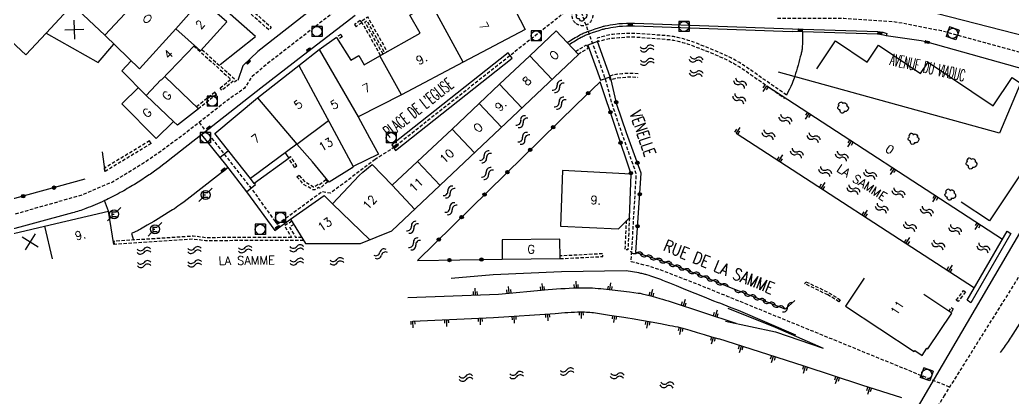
# Model space of a CAD drawing. Header units: millimetres. Extents: x 143000 to 144000, y 139000 to 140000.
# Drawn here: x 143188.1 to 143335.3, y 139594.8 to 139650.8 of the extents above; entities that cross this region are included whole.
import ezdxf
from ezdxf.enums import TextEntityAlignment as Align

# ---------------------------------------------------------------- set-up
doc = ezdxf.new("R2010")
doc.units = ezdxf.units.MM
doc.linetypes.add('DASHED', pattern=[0.75, 0.5, -0.25])
doc.layers.get('0').update_dxf_attribs({"linetype": 'CONTINUOUS'})
for name, color, linetype in [('W0001', 6, 'DASHED'), ('W0008', 7, 'CONTINUOUS'), ('W0100', 7, 'CONTINUOUS'), ('W0112', 1, 'DASHED'), ('W0120', 7, 'CONTINUOUS'), ('W0211', 2, 'CONTINUOUS'), ('W0300', 7, 'CONTINUOUS'), ('W0310', 3, 'CONTINUOUS'), ('W0322', 7, 'CONTINUOUS'), ('W0400', 7, 'CONTINUOUS'), ('W0420', 7, 'CONTINUOUS'), ('W0471', 7, 'CONTINUOUS'), ('W0500', 5, 'DASHED'), ('W0515', 5, 'CONTINUOUS'), ('W0989', 7, 'CONTINUOUS'), ('W0991', 7, 'CONTINUOUS'), ('W1102', 7, 'CONTINUOUS')]:
    doc.layers.add(name, color=color, linetype=linetype)
doc.styles.get("Standard").update_dxf_attribs({"font": 'romans.shx', "width": 0.85})

# ---------------------------------------------------------------- blocks, each defined once
blk = doc.blocks.new('T420')
for p, q in [((0.75, 0.75), (-0.75, 0.75)), ((-0.75, 0.75), (-0.75, -0.75)), ((0.75, 0.75), (0.75, -0.75)), ((0.75, -0.75), (-0.75, -0.75))]:
    blk.add_line(p, q)
blk.add_ellipse((0, 0), major_axis=(-0.53, 0.53), ratio=1, start_param=3.926991, end_param=10.210176)
blk = doc.blocks.new('T300')
for p, q in [((-0.8, 0.51), (-0.86, 0.34)), ((-0.86, 0.34), (-0.86, 0.17)), ((-0.86, 0.17), (-0.74, 0.06)), ((-0.69, 0.63), (-0.8, 0.51)), ((-0.8, -0.06), (-0.74, 0.06)), ((-0.74, 0.06), (-0.69, 0.11)), ((-0.57, 0.69), (-0.69, 0.63)), ((-0.46, 0.69), (-0.57, 0.69)), ((-0.29, 0.63), (-0.46, 0.69)), ((-0.29, 0.63), (-0.17, 0.74)), ((-0.23, 0.57), (-0.29, 0.63)), ((-0.17, 0.74), (-0.06, 0.8)), ((-0.06, 0.8), (0.06, 0.8)), ((0.06, 0.8), (0.23, 0.74)), ((0.23, 0.74), (0.34, 0.63)), ((0.34, 0.63), (0.4, 0.51)), ((0.46, 0.46), (0.34, 0.46)), ((0.4, 0.51), (0.4, 0.46)), ((0.57, 0.4), (0.46, 0.46)), ((0.57, 0.4), (0.69, 0.29)), ((0.69, 0.29), (0.74, 0.17)), ((0.74, 0.06), (0.69, -0.17)), ((0.74, 0.17), (0.74, 0.06)), ((-0.8, -0.17), (-0.8, -0.06)), ((-0.8, -0.23), (-0.8, -0.17)), ((-0.74, -0.34), (-0.8, -0.23)), ((-0.69, -0.4), (-0.74, -0.34)), ((-0.51, -0.46), (-0.69, -0.4)), ((-0.4, -0.46), (-0.51, -0.46)), ((-0.4, -0.46), (-0.34, -0.46)), ((-0.34, -0.46), (-0.34, -0.4)), ((-0.34, -0.51), (-0.34, -0.46)), ((-0.29, -0.63), (-0.34, -0.51)), ((-0.17, -0.74), (-0.29, -0.63)), ((-0.06, -0.8), (-0.17, -0.74)), ((0.06, -0.8), (-0.06, -0.8)), ((0.17, -0.74), (0.06, -0.8)), ((0.23, -0.69), (0.17, -0.74)), ((0.29, -0.46), (0.23, -0.46)), ((0.29, -0.63), (0.23, -0.69)), ((0.46, -0.4), (0.29, -0.46)), ((0.34, -0.51), (0.29, -0.63)), ((0.34, -0.51), (0.34, -0.46)), ((0.57, -0.34), (0.46, -0.4)), ((0.63, -0.29), (0.57, -0.34)), ((0.69, -0.17), (0.63, -0.29))]:
    blk.add_line(p, q)
blk = doc.blocks.new('T400')
for p, q in [((-0.15, 0.3), (0.15, 0.3)), ((-0.15, -0.25), (-0.15, 0.3)), ((-0.15, 0.15), (0.15, 0.15)), ((-0.15, 0), (0.15, 0)), ((0.15, 0.3), (0.15, -0.25)), ((-0.15, -0.15), (0.15, -0.15)), ((-0.15, -0.25), (-0.15, -0.3)), ((-0.15, -0.3), (0.15, -0.3)), ((0.15, -0.3), (0.15, -0.25))]:
    blk.add_line(p, q)
blk = doc.blocks.new('t211o')
at = {"color": 0, "linetype": 'Continuous'}
for p, q in [((-0.29, 0.5), (-0.29, 0)), ((0, 1), (0, 0)), ((0.29, 0.5), (0.29, 0))]:
    blk.add_line(p, q, dxfattribs=at)
blk = doc.blocks.new('t322o')
at = {"color": 0, "linetype": 'Continuous'}
for radius in [0.25, 0.15]:
    blk.add_circle((0, 0), radius, dxfattribs=at)
blk = doc.blocks.new('t500o')
at = {"color": 0, "linetype": 'Continuous'}
for centre, start, end in [((-0.5, 0.625), 216.8699, 323.1301), ((0.5, -0.125), 36.8699, 143.1301), ((0.5, -0.625), 36.8699, 143.1301), ((-0.5, 0.125), 216.8699, 323.1301)]:
    blk.add_arc(centre, 0.625, start, end, dxfattribs=at)
blk = doc.blocks.new('t310o')
at = {"color": 0, "linetype": 'Continuous'}
for centre, start, end in [((-0.5, 0.38), 216.8699, 323.1304), ((0.5, -0.37), 36.8699, 143.1303)]:
    blk.add_arc(centre, 0.625, start, end, dxfattribs=at)
blk = doc.blocks.new('t991o')
at = {"color": 0, "linetype": 'Continuous'}
for p, q in [((-1, 1), (1, -1)), ((-1, -1), (1, 1))]:
    blk.add_line(p, q, dxfattribs=at)
blk = doc.blocks.new('T471')
for p, q in [((-0.333334, 0.333334), (-0.333334, -0.333334)), ((-0.333334, 0.333334), (0.333334, 0.333334)), ((-0.333334, 0), (0, 0)), ((0.500001, 0.500001), (1.000002, 1.000002)), ((-0.500001, -0.500001), (-1.000002, -1.000002)), ((-0.333334, -0.333334), (0.333334, -0.333334))]:
    blk.add_line(p, q)
blk.add_ellipse((0, 0), major_axis=(0.471405, 0.471405), ratio=1, start_param=5.4977871438, end_param=11.780972451)

msp = doc.modelspace()

# ---------------------------------------------------------------- linework, layer by layer
at = {"layer": 'W0001'}
msp.add_lwpolyline([(143372.33, 139761.16), (143367.9, 139756.43), (143365.14, 139751.93), (143370.08, 139728.6), (143373.35, 139714.29), (143374.59, 139708.04), (143374.88, 139702.01), (143374.15, 139695.83), (143368.05, 139678.68), (143362.67, 139662.98), (143358.67, 139653.17), (143351.47, 139638.57), (143344.85, 139626.65), (143325.15, 139595.26), (143309.08, 139568.52)], dxfattribs=at)
at = {"layer": 'W0001', "flags": 128}
for points in [[(143256.41, 139726.61), (143263.26, 139728.73), (143264.98, 139728.9), (143266.99, 139728.85), (143269.1, 139728.36), (143271.9, 139727.85), (143274.82, 139727.16), (143277.62, 139726.08), (143279.87, 139724.89), (143282.2, 139723.33), (143284.5, 139721.17), (143285.9, 139719.08), (143287.05, 139716.83), (143287.71, 139715.09), (143288.16, 139712.99), (143288.3, 139711.32), (143288.26, 139709.91), (143287.21, 139700.07), (143286.85, 139697.21), (143286.42, 139695.3), (143285.7, 139693.17), (143284.83, 139691.1), (143283.79, 139689.28), (143279.91, 139686.34), (143277.89, 139683.68), (143276.5, 139681.91), (143274.79, 139679.77), (143273.18, 139677.99), (143271.43, 139676.47), (143260.51, 139669.54), (143252.1, 139664.01), (143242.32, 139657.69), (143239.96, 139656.02), (143237.43, 139654.14), (143235.8, 139652.88), (143224.81, 139644.35), (143222.46, 139642.36), (143221.4, 139640.73), (143218.29, 139638.48), (143212.38, 139633.85), (143208.82, 139631.24), (143207.08, 139630.03), (143204.6, 139628.46), (143201.82, 139626.8), (143197.32, 139624.89), (143185.77, 139621.6), (143177.08, 139619.62)], [(143325.9, 139596.45), (143293.08, 139609.84), (143288.79, 139611.58), (143283.51, 139613.63), (143281.42, 139614.33), (143278.71, 139615.02), (143279.47, 139628.04), (143277.39, 139633.91), (143275.93, 139638.22), (143274.85, 139642.18), (143270.79, 139653.45), (143243.5, 139631.9), (143240.78, 139630.17)], [(143300.39, 139651.06), (143310.21, 139651.06), (143317.84, 139650.55), (143324.67, 139649.24), (143352.92, 139641.52)], [(143214.66, 139635.64), (143222.36, 139625.9), (143226.26, 139620.54)], [(143240.78, 139630.17), (143234.16, 139625.17), (143232.88, 139625.35), (143226.26, 139620.54)]]:
    msp.add_lwpolyline(points, dxfattribs=at)
at = {"layer": 'W0008', "flags": 128}
for points in [[(143802.51, 139956.29, 0.000002), (143824.96, 139979.62, 0.000766)], [(143363.08, 139653.74, -0.005183), (143361.99, 139651.05, -0.009719), (143361.36, 139649.64, -0.000599), (143359.65, 139645.94, -0.007349), (143359.5, 139645.64, -0.008216), (143358.09, 139642.94, -0.008457), (143356.63, 139640.37), (143348.97, 139627.37), (143342.71, 139616.72), (143336.61, 139606.42, -0.005363), (143336.56, 139606.34, -0.000198), (143335.2, 139604.16, -0.010902), (143334.59, 139603.22, -0.006012), (143333.42, 139601.56)], [(143309.89, 139572.5), (143318.94, 139587.74), (143319.71, 139589.18, 0.010529), (143320.12, 139589.96, 0.026535), (143320.25, 139590.28, 0.027654), (143320.35, 139590.61, 0.011736), (143320.52, 139591.4), (143320.8, 139592.82), (143339.53, 139624.71), (143342.94, 139630.51, 0.034209), (143343.16, 139630.97, 0.009146), (143343.86, 139632.72, 0.077237), (143344.29, 139634.81, 0.062995), (143344.09, 139637.41, 0.09104), (143343.21, 139639.58, 0.098258), (143341.72, 139641.14, 0.036491), (143339.25, 139642.63, 0.048643), (143337.23, 139643.41), (143322.57, 139647.52), (143321.71, 139647.71), (143316.49, 139648.44)]]:
    msp.add_lwpolyline(points, format="xyb", dxfattribs=at)
at = {"layer": 'W0008'}
msp.add_lwpolyline([(143323.91, 139651.81), (143341.44, 139647.34, 0.322697), (143341.45, 139647.34, -0.033416), (143341.46, 139647.35), (143341.46, 139647.35, 0.042316), (143344.83, 139647.2, 0.0339), (143347.25, 139647.83, 0.073305), (143348.29, 139648.35, 0.039229), (143349.92, 139649.7, 0.027678), (143351.94, 139651.89, 0.007302), (143353.99, 139654.46, 0.013053), (143355.08, 139655.93, 0.015535), (143356.92, 139658.76, 0.028221), (143357.8, 139660.4, 0.012572), (143358.86, 139662.86, 0.012298), (143359.82, 139665.43), (143369.44, 139693.16, 0.047464), (143370.89, 139699.63, 0.03779), (143371.17, 139704.95, 0.03869), (143370.63, 139710.24, -5.227727)], format="xyb", dxfattribs=at)
at = {"layer": 'W0008', "flags": 128}
for points in [[(143241.22, 139660.69), (143241.18, 139660.56), (143241.13, 139660.43), (143241.07, 139660.3), (143241.01, 139660.18), (143240.98, 139660.12), (143240.94, 139660.06), (143240.9, 139660), (143240.85, 139659.95), (143240.59, 139659.69), (143240.34, 139659.43), (143240.24, 139659.34), (143240.14, 139659.26), (143223.38, 139646.13), (143221.12, 139644), (143220.39, 139641.84)], [(143217.76, 139644.21), (143223.03, 139648.35), (143215.52, 139655.01)], [(143237.8, 139651.45), (143230.12, 139645.6), (143223.8, 139640.72), (143216.72, 139635.13), (143210.09, 139629.96), (143209.76, 139629.7), (143209.42, 139629.44), (143208.74, 139628.93), (143208.06, 139628.42), (143207.86, 139628.28), (143207.65, 139628.13), (143207.45, 139627.99), (143207.24, 139627.86), (143206.7, 139627.51), (143206.16, 139627.16), (143205.62, 139626.81), (143205.07, 139626.47), (143204.81, 139626.31), (143204.55, 139626.15), (143204.28, 139625.99), (143204.02, 139625.84), (143203.75, 139625.68), (143203.48, 139625.53), (143203.21, 139625.38), (143202.94, 139625.24), (143202.65, 139625.08), (143202.37, 139624.93), (143202.08, 139624.78), (143201.79, 139624.63), (143201.5, 139624.49), (143201.2, 139624.34), (143200.91, 139624.2), (143200.62, 139624.06), (143200.28, 139623.9), (143199.94, 139623.75), (143199.59, 139623.6), (143199.25, 139623.45), (143198.91, 139623.3), (143198.56, 139623.16), (143198.21, 139623.02), (143197.87, 139622.89), (143197.62, 139622.8), (143197.38, 139622.71), (143197.14, 139622.62), (143196.89, 139622.54), (143196.65, 139622.46), (143196.4, 139622.39), (143196.16, 139622.31), (143195.91, 139622.24), (143185.19, 139619.33)], [(143269.24, 139647.46), (143269.47, 139647.61), (143269.7, 139647.76), (143269.93, 139647.91), (143270.16, 139648.05), (143270.4, 139648.2), (143270.64, 139648.33), (143270.88, 139648.47), (143271.12, 139648.6), (143271.27, 139648.68), (143271.42, 139648.75), (143271.57, 139648.83), (143271.73, 139648.9), (143271.88, 139648.96), (143272.04, 139649.02), (143272.2, 139649.08), (143272.36, 139649.14), (143272.86, 139649.31), (143273.36, 139649.47), (143273.86, 139649.64), (143274.36, 139649.8), (143274.47, 139649.83), (143274.59, 139649.87), (143274.71, 139649.9), (143274.83, 139649.92), (143275.21, 139650), (143275.6, 139650.08), (143275.99, 139650.14), (143276.38, 139650.2), (143276.64, 139650.24), (143276.9, 139650.26), (143277.15, 139650.28), (143277.41, 139650.3), (143278.02, 139650.32), (143278.63, 139650.33), (143278.91, 139650.33), (143279.19, 139650.33), (143302.61, 139649.51)], [(143269.52, 139647.17), (143269.73, 139647.31), (143269.95, 139647.45), (143270.17, 139647.59), (143270.4, 139647.73), (143270.62, 139647.87), (143270.85, 139648), (143271.07, 139648.13), (143271.3, 139648.25), (143271.45, 139648.33), (143271.59, 139648.4), (143271.74, 139648.47), (143271.88, 139648.53), (143272.03, 139648.59), (143272.18, 139648.65), (143272.33, 139648.71), (143272.48, 139648.76), (143272.98, 139648.93), (143273.48, 139649.1), (143273.98, 139649.26), (143274.48, 139649.42), (143274.59, 139649.45), (143274.69, 139649.48), (143274.8, 139649.51), (143274.91, 139649.54), (143275.29, 139649.61), (143275.67, 139649.69), (143276.05, 139649.75), (143276.44, 139649.81), (143276.68, 139649.84), (143276.93, 139649.87), (143277.18, 139649.89), (143277.43, 139649.9), (143278.03, 139649.92), (143278.64, 139649.94), (143278.91, 139649.94), (143279.18, 139649.93), (143302.59, 139649.11)], [(143302.61, 139649.51), (143315.27, 139649.09), (143316, 139649), (143316.61, 139648.82), (143316.49, 139648.44), (143315.91, 139648.61), (143315.24, 139648.7), (143302.59, 139649.11)], [(143304.09, 139649.05), (143304.1, 139648.79), (143304.11, 139648.52), (143304.11, 139648.26), (143304.11, 139647.99), (143304.11, 139647.73), (143304.1, 139647.46), (143304.09, 139647.2), (143304.07, 139646.94), (143304.06, 139646.79), (143304.05, 139646.64), (143304.03, 139646.49), (143304.01, 139646.34), (143303.98, 139646.2), (143303.96, 139646.05), (143303.92, 139645.91), (143303.89, 139645.76), (143303.78, 139645.35), (143303.67, 139644.93), (143303.56, 139644.52), (143303.44, 139644.1), (143303.32, 139643.69), (143303.2, 139643.28), (143303.08, 139642.87), (143302.95, 139642.46), (143302.86, 139642.19), (143302.77, 139641.93), (143302.67, 139641.67), (143302.56, 139641.41), (143302.36, 139640.97), (143302.16, 139640.54), (143301.94, 139640.11), (143301.73, 139639.68)], [(143336.47, 139641.54), (143333.3, 139634.05), (143300.54, 139643.09)], [(143215.04, 139633.82), (143218.59, 139629.41), (143221.69, 139625.37), (143225.89, 139619.62), (143228.22, 139621.32)], [(143217.75, 139630.45), (143219.02, 139631.46)], [(143228.01, 139630.37), (143222.84, 139626.59)], [(143228.01, 139630.37), (143227.42, 139631.17)], [(143218.95, 139628.94), (143213.34, 139624.57), (143212.89, 139624.22), (143212.43, 139623.89), (143211.97, 139623.55), (143211.51, 139623.22), (143211.25, 139623.04), (143210.99, 139622.87), (143210.72, 139622.7), (143210.45, 139622.53), (143208.18, 139621.13), (143207.93, 139620.98), (143206.95, 139620.41), (143205.97, 139619.84), (143205.8, 139619.74), (143205.62, 139619.65), (143204.65, 139619.18), (143204.92, 139618.22)], [(143222.84, 139626.59), (143222.27, 139627.36)], [(143221.69, 139625.37), (143223.02, 139626.43), (143222.84, 139626.59)], [(143201.23, 139622.5), (143200.62, 139624.06)], [(143303.11, 139604.14), (143294.62, 139607.81), (143293.3, 139608.31), (143291.98, 139608.81), (143291.48, 139609), (143290.98, 139609.2), (143289.59, 139609.76), (143288.21, 139610.32), (143286.82, 139610.88), (143285.44, 139611.45), (143284.93, 139611.65), (143284.42, 139611.86), (143283.91, 139612.06), (143283.39, 139612.26), (143283.1, 139612.37), (143282.81, 139612.47), (143282.52, 139612.58), (143282.23, 139612.68), (143281.93, 139612.78), (143281.64, 139612.88), (143281.35, 139612.97), (143281.05, 139613.06), (143280.9, 139613.11), (143280.76, 139613.15), (143280.61, 139613.19), (143280.46, 139613.23), (143280.31, 139613.26), (143280.16, 139613.29), (143280.01, 139613.32), (143279.86, 139613.35), (143277.95, 139613.68)]]:
    msp.add_lwpolyline(points, dxfattribs=at)
msp.add_lwpolyline([(143243.21, 139632.33), (143243.79, 139631.48), (143261.08, 139645.17), (143260.48, 139645.93)], close=True, dxfattribs=at)
at = {"layer": 'W0100'}
for p, q in [((143306.21, 139643.57), (143309.01, 139647.72)), ((143309.01, 139647.72), (143313.7, 139644.55)), ((143313.7, 139644.55), (143315.39, 139647.05)), ((143315.39, 139647.05), (143321.6, 139642.86)), ((143321.6, 139642.86), (143322.75, 139644.57)), ((143322.75, 139644.57), (143332.36, 139638.1)), ((143332.36, 139638.1), (143335.2, 139642.3)), ((143331.8, 139621.07), (143327.64, 139623.85))]:
    msp.add_line(p, q, dxfattribs=at)
at = {"layer": 'W0100', "flags": 128}
for points in [[(143252.89, 139651.89), (143249.81, 139657.95), (143256.2, 139662.57), (143259.98, 139655.24), (143262.98, 139649.4), (143253.82, 139644.58), (143244.64, 139639.71), (143238.24, 139636.44), (143239.91, 139633.36), (143241.23, 139630.93), (143237.49, 139629.1), (143237.34, 139628.91), (143233.92, 139626.77), (143231.47, 139629.82), (143229.13, 139632.44), (143222.28, 139627.36), (143216.99, 139634.02), (143223.34, 139639.29), (143229.44, 139644.05), (143232.46, 139646.43), (143235.02, 139648.25)], [(143214.89, 139646.21), (143218.78, 139650.53), (143214.73, 139654.07), (143215.52, 139655.01), (143212.47, 139657.61)], [(143200.67, 139648.55), (143195.88, 139653.02), (143191.97, 139648.84)], [(143235.01, 139648.23), (143237.16, 139644.86), (143238.33, 139645.52), (143239.11, 139644.16), (143241.47, 139645.47), (143247.45, 139648.84), (143245.89, 139651.49), (143249.57, 139653.54)], [(143214.89, 139646.21), (143211.22, 139649.49), (143205.82, 139643.58), (143200.67, 139648.55)], [(143185.31, 139649.03), (143188.97, 139645.62), (143188.97, 139645.62)], [(143188.97, 139645.62), (143191.97, 139648.84), (143199.7, 139644.51), (143202.04, 139647.21)], [(143228.22, 139621.32), (143233.18, 139624.8), (143234.41, 139623.57), (143238.41, 139627.76), (143238.91, 139628.25), (143240.33, 139629.42), (143243.28, 139626.33), (143247.05, 139629.87), (143252.15, 139634.66), (143256.18, 139638.43), (143259.21, 139641.29), (143263.67, 139645.51), (143267.59, 139649.21), (143270.85, 139645.76)], [(143206.83, 139639.64), (143208.99, 139641.95), (143209.06, 139641.89), (143213.97, 139647.04)], [(143230.45, 139617.71), (143238.57, 139617.73), (143243.25, 139619.59), (143270.91, 139645.69)], [(143203.19, 139643.27), (143204.61, 139644.74)], [(143203.19, 139643.27), (143206.83, 139639.64)], [(143214.56, 139637.67), (143209.57, 139642.42)], [(143203.23, 139638.37), (143205.66, 139640.81)], [(143214.56, 139637.67), (143211.44, 139635.22), (143210.87, 139635.76), (143208.32, 139633.26), (143203.23, 139638.37)], [(143185.86, 139616.51), (143185.29, 139618.76), (143191.73, 139620.27), (143201.23, 139622.5)], [(143202, 139617.57), (143201.23, 139622.5)], [(143228.22, 139621.32), (143230.45, 139617.71)], [(143313.23, 139612.6), (143310.47, 139608.43), (143320.64, 139601.72), (143320.74, 139601.87), (143321.82, 139601.14), (143322.54, 139602.2), (143322.67, 139602.11), (143326.22, 139607.39), (143322.07, 139610.18)]]:
    msp.add_lwpolyline(points, dxfattribs=at)
at = {"layer": 'W0100'}
msp.add_lwpolyline([(143335.2, 139642.3), (143342.65, 139637.28), (143331.8, 139621.07)], dxfattribs=at)
at = {"layer": 'W0100', "flags": 128}
for points in [[(143268.54, 139628.51), (143268.22, 139620.28), (143276.81, 139619.9), (143278.44, 139621.52), (143278.71, 139627.99)], [(143268.19, 139615.47), (143268.15, 139618.34), (143259.57, 139618.25), (143259.6, 139615.39)]]:
    msp.add_lwpolyline(points, close=True, dxfattribs=at)
at = {"layer": 'W0112', "flags": 128}
for points in [[(143230.47, 139674.4), (143231.72, 139674.19), (143241.25, 139664.65), (143241.04, 139660.83), (143237.98, 139658.8), (143233.95, 139662.21), (143221.88, 139652.77), (143225.34, 139649.72), (143225, 139649.33), (143217.64, 139655.78)], [(143241.57, 139645.53), (143238.7, 139650.63), (143239.64, 139651.26), (143242.55, 139646.08)], [(143238.54, 139650.73), (143237.7, 139650.14)], [(143237.7, 139650.14), (143237.93, 139649.81)], [(143238.77, 139650.4), (143237.93, 139649.81)], [(143238.54, 139650.73), (143238.77, 139650.4)], [(143241.92, 139645.73), (143239.23, 139650.5), (143239.5, 139650.68), (143242.21, 139645.89)], [(143235.66, 139648.66), (143235.02, 139648.24)], [(143235.88, 139648.33), (143235.25, 139647.9)], [(143235.66, 139648.66), (143235.88, 139648.33)], [(143301.73, 139639.68), (143295.78, 139643.83), (143295.52, 139644.01), (143295.27, 139644.18), (143295.01, 139644.34), (143294.74, 139644.5), (143294.43, 139644.68), (143294.12, 139644.86), (143293.8, 139645.03), (143293.48, 139645.2), (143293.27, 139645.31), (143293.05, 139645.41), (143292.83, 139645.51), (143292.62, 139645.61), (143292.08, 139645.85), (143291.54, 139646.08), (143291, 139646.31), (143290.46, 139646.53), (143289.98, 139646.73), (143289.5, 139646.92), (143289.01, 139647.11), (143288.53, 139647.3), (143288.19, 139647.42), (143287.84, 139647.55), (143287.5, 139647.66), (143287.15, 139647.78), (143286.93, 139647.85), (143286.7, 139647.92), (143286.48, 139647.99), (143286.25, 139648.05), (143286.02, 139648.11), (143285.79, 139648.17), (143285.56, 139648.22), (143285.33, 139648.27), (143285.15, 139648.31), (143284.97, 139648.34), (143284.79, 139648.37), (143284.62, 139648.4), (143284.44, 139648.42), (143284.26, 139648.44), (143284.08, 139648.46), (143283.9, 139648.47), (143279.28, 139648.81), (143279.15, 139648.82), (143279.02, 139648.82), (143278.53, 139648.82), (143278.04, 139648.82), (143277.91, 139648.81), (143277.77, 139648.8), (143276.87, 139648.73), (143275.97, 139648.65), (143275.76, 139648.63), (143275.54, 139648.59), (143275.33, 139648.56), (143275.12, 139648.51), (143274.75, 139648.42), (143274.38, 139648.33), (143274.02, 139648.23), (143273.66, 139648.12), (143273.8, 139647.61), (143274.16, 139647.72), (143274.51, 139647.82), (143274.87, 139647.91), (143275.24, 139648), (143275.43, 139648.04), (143275.63, 139648.07), (143275.82, 139648.1), (143276.02, 139648.12), (143276.92, 139648.2), (143277.81, 139648.28), (143277.93, 139648.28), (143278.05, 139648.29), (143278.54, 139648.29), (143279.02, 139648.3), (143279.13, 139648.29), (143279.24, 139648.29), (143283.86, 139647.95), (143284.03, 139647.93), (143284.2, 139647.92), (143284.37, 139647.9), (143284.54, 139647.87), (143284.71, 139647.85), (143284.88, 139647.82), (143285.05, 139647.79), (143285.22, 139647.75), (143285.44, 139647.7), (143285.67, 139647.65), (143285.89, 139647.6), (143286.11, 139647.54), (143286.33, 139647.48), (143286.55, 139647.41), (143286.77, 139647.35), (143286.99, 139647.28), (143287.33, 139647.16), (143287.67, 139647.05), (143288.01, 139646.93), (143288.34, 139646.8), (143288.82, 139646.62), (143289.3, 139646.43), (143289.78, 139646.24), (143290.26, 139646.05), (143290.79, 139645.82), (143291.33, 139645.59), (143291.87, 139645.36), (143292.4, 139645.13), (143292.61, 139645.03), (143292.82, 139644.93), (143293.03, 139644.83), (143293.24, 139644.73), (143293.55, 139644.56), (143293.86, 139644.4), (143294.17, 139644.22), (143294.47, 139644.04), (143294.73, 139643.89), (143294.98, 139643.73), (143295.23, 139643.57), (143295.47, 139643.4), (143301.42, 139639.24)], [(143213.89, 139646.96), (143219.4, 139641.99), (143217.79, 139640.73)], [(143270.47, 139646.15), (143272.09, 139647.12)], [(143270.85, 139645.76), (143272.36, 139646.66)], [(143272.09, 139647.12), (143272.36, 139646.66)], [(143215.08, 139646.42), (143220.19, 139641.82), (143219.84, 139641.56), (143219.72, 139641.73), (143218.04, 139640.41)], [(143279.74, 139642.84), (143278.93, 139642.9), (143278.56, 139642.9), (143278.2, 139642.9), (143277.35, 139642.83), (143276.51, 139642.75), (143276.48, 139642.75), (143276.44, 139642.74), (143276.18, 139642.68), (143275.93, 139642.61), (143275.67, 139642.54), (143275.42, 139642.46), (143275.58, 139641.96), (143275.82, 139642.03), (143276.07, 139642.1), (143276.31, 139642.16), (143276.56, 139642.22), (143277.39, 139642.3), (143278.22, 139642.37), (143278.57, 139642.37), (143278.91, 139642.37), (143279.7, 139642.31)], [(143218.04, 139640.41), (143217.79, 139640.73)], [(143217.01, 139640.1), (143214.27, 139637.95)], [(143217.26, 139639.79), (143214.56, 139637.67)], [(143217.26, 139639.79), (143217.01, 139640.1)], [(143207.32, 139632.91), (143200.63, 139628.85)], [(143207.56, 139632.52), (143200.71, 139628.36)], [(143207.56, 139632.52), (143207.32, 139632.91)], [(143227.9, 139630.38), (143228.23, 139630.6)], [(143228.81, 139628.98), (143227.9, 139630.38)], [(143229.15, 139629.2), (143228.23, 139630.6)], [(143200.71, 139628.36), (143200.63, 139628.85)], [(143228.81, 139628.98), (143229.15, 139629.2)], [(143229.17, 139627.58), (143229.47, 139627.85)], [(143233.75, 139626.86), (143232.57, 139625.9), (143232.34, 139625.99), (143231.83, 139625.68), (143231.54, 139625.66), (143230.22, 139626.42), (143229.17, 139627.58)], [(143233.5, 139627.17), (143232.5, 139626.36), (143232.3, 139626.43), (143231.71, 139626.07), (143231.63, 139626.07), (143230.47, 139626.74), (143229.47, 139627.85)], [(143233.75, 139626.86), (143233.5, 139627.17)], [(143278.44, 139621.52), (143278.22, 139616.77), (143277.82, 139616.79), (143278.02, 139621.1)], [(143228.43, 139621), (143227.3, 139620.32), (143228.35, 139618.62)], [(143228.7, 139620.54), (143228.04, 139620.14), (143228.97, 139618.62)], [(143228.35, 139618.62), (143215.61, 139618.57), (143213.8, 139618.8), (143202.03, 139618.03)], [(143229.88, 139618.62), (143228.97, 139618.62)], [(143202.03, 139618.03), (143202.06, 139617.57)], [(143230.16, 139618.17), (143215.59, 139618.12), (143213.79, 139618.34), (143202.06, 139617.57)], [(143268.19, 139615.47), (143274.5, 139615.79), (143274.48, 139616.19), (143268.17, 139615.87)]]:
    msp.add_lwpolyline(points, dxfattribs=at)
msp.add_lwpolyline([(143270.46, 139650.33), (143270.46, 139650.33), (143270.41, 139650.39), (143270.35, 139650.44), (143270.31, 139650.5), (143270.26, 139650.56), (143270.22, 139650.62), (143270.18, 139650.68), (143270.14, 139650.74), (143270.11, 139650.81), (143270.07, 139650.88), (143270.05, 139650.95), (143270.02, 139651.02), (143270, 139651.09), (143269.99, 139651.16), (143269.97, 139651.24), (143269.96, 139651.31), (143269.96, 139651.39), (143269.96, 139651.46), (143269.96, 139651.54), (143269.96, 139651.61), (143269.97, 139651.69), (143269.99, 139651.76), (143270, 139651.83), (143270.02, 139651.9), (143270.04, 139651.98), (143270.07, 139652.04), (143270.1, 139652.11), (143270.14, 139652.18), (143270.17, 139652.25), (143270.21, 139652.31), (143270.25, 139652.37), (143270.3, 139652.43), (143270.35, 139652.49), (143270.4, 139652.54), (143270.45, 139652.59), (143270.51, 139652.64), (143270.57, 139652.69), (143270.63, 139652.73), (143270.69, 139652.77), (143270.76, 139652.81), (143270.83, 139652.84), (143270.89, 139652.87), (143270.96, 139652.9), (143271.03, 139652.92), (143271.11, 139652.94), (143271.18, 139652.96), (143271.25, 139652.97), (143271.33, 139652.98), (143271.4, 139652.99), (143271.48, 139652.99), (143271.55, 139652.99), (143271.63, 139652.98), (143271.7, 139652.97), (143271.77, 139652.96), (143271.85, 139652.94), (143271.92, 139652.92), (143271.99, 139652.9), (143272.06, 139652.87), (143272.13, 139652.84), (143272.2, 139652.81), (143272.26, 139652.77), (143272.32, 139652.73), (143272.38, 139652.69), (143272.44, 139652.65), (143272.5, 139652.6), (143272.5, 139652.6), (143272.55, 139652.55), (143272.61, 139652.49), (143272.66, 139652.43), (143272.7, 139652.38), (143272.74, 139652.31), (143272.78, 139652.25), (143272.82, 139652.19), (143272.86, 139652.12), (143272.89, 139652.05), (143272.91, 139651.98), (143272.94, 139651.91), (143272.96, 139651.84), (143272.97, 139651.77), (143272.99, 139651.69), (143273, 139651.62), (143273, 139651.54), (143273, 139651.47), (143273, 139651.39), (143273, 139651.32), (143272.99, 139651.25), (143272.98, 139651.17), (143272.96, 139651.1), (143272.94, 139651.03), (143272.92, 139650.96), (143272.89, 139650.89), (143272.86, 139650.82), (143272.83, 139650.75), (143272.79, 139650.69), (143272.75, 139650.62), (143272.71, 139650.56), (143272.66, 139650.5), (143272.61, 139650.45), (143272.56, 139650.39), (143272.51, 139650.34), (143272.45, 139650.29), (143272.39, 139650.24), (143272.33, 139650.2), (143272.27, 139650.16), (143272.2, 139650.12), (143272.14, 139650.09), (143272.07, 139650.06), (143272, 139650.03), (143271.93, 139650.01), (143271.85, 139649.99), (143271.78, 139649.97), (143271.71, 139649.96), (143271.63, 139649.95), (143271.56, 139649.94), (143271.48, 139649.94), (143271.41, 139649.94), (143271.33, 139649.95), (143271.26, 139649.96), (143271.19, 139649.97), (143271.11, 139649.99), (143271.04, 139650.01), (143270.97, 139650.03), (143270.9, 139650.06), (143270.83, 139650.09), (143270.77, 139650.12), (143270.7, 139650.16), (143270.64, 139650.2), (143270.58, 139650.24), (143270.52, 139650.29)], close=True, dxfattribs=at)
at = {"layer": 'W0112'}
for points in [[(143309.69, 139609.39), (143309.51, 139609.09), (143307.86, 139610.11), (143304.47, 139611.74), (143304.62, 139612.05), (143308.03, 139610.42)], [(143327.98, 139610.75), (143328.25, 139610.54), (143327.17, 139609.12), (143326.9, 139609.33)]]:
    msp.add_lwpolyline(points, close=True, dxfattribs=at)
msp.add_lwpolyline([(143325.79, 139607.64), (143326.16, 139608.23), (143326.46, 139608.04), (143326.08, 139607.45)], dxfattribs=at)
at = {"layer": 'W0120', "flags": 128}
msp.add_lwpolyline([(143272.27, 139647.09), (143274.16, 139641.87), (143275.58, 139642.38), (143273.7, 139647.6)], close=True, dxfattribs=at)
at = {"layer": 'W0120'}
msp.add_lwpolyline([(143328.53, 139609.31), (143334.44, 139619.52), (143334.98, 139619.2), (143329.06, 139608.94)], close=True, dxfattribs=at)
at = {"layer": 'W0211', "flags": 128}
for points in [[(143277.95, 139613.68), (143268.38, 139613.5), (143258.27, 139613.09), (143252.01, 139612.54)], [(143293.03, 139608.14), (143300.05, 139605.32), (143307.16, 139602.22)], [(143292.67, 139606.23), (143300.1, 139604.66), (143307.16, 139602.22)], [(143318.84, 139594.87), (143312.9, 139596.72), (143304.33, 139599.58), (143297.74, 139601.69), (143291.7, 139603.58)]]:
    msp.add_lwpolyline(points, dxfattribs=at)
msp.add_lwpolyline([(143245.58, 139609.72), (143259.05, 139610.23), (143266.42, 139610.89), (143267.04, 139610.94), (143267.66, 139610.99), (143268.28, 139611.04), (143268.9, 139611.07), (143269.52, 139611.1), (143270.14, 139611.13), (143270.76, 139611.14), (143271.38, 139611.16), (143271.78, 139611.16), (143272.19, 139611.15), (143272.59, 139611.14), (143272.99, 139611.13), (143273.39, 139611.1), (143273.79, 139611.07), (143274.19, 139611.04), (143274.59, 139611, -0.0013), (143274.59, 139611), (143275.88, 139610.85), (143277.17, 139610.7), (143278.46, 139610.54), (143279.75, 139610.38), (143279.89, 139610.36), (143280.04, 139610.34), (143280.18, 139610.31), (143280.32, 139610.28), (143280.98, 139610.11), (143281.64, 139609.95), (143282.3, 139609.77), (143282.95, 139609.59), (143283.37, 139609.47), (143283.79, 139609.35), (143284.2, 139609.22), (143284.61, 139609.09), (143294.22, 139605.9)], format="xyb", dxfattribs=at)
at = {"layer": 'W0310', "flags": 128}
msp.add_lwpolyline([(143293.59, 139611.1), (143289.37, 139612.85), (143284.2, 139614.82), (143279.39, 139616.38)], dxfattribs=at)
at = {"layer": 'W0310'}
msp.add_lwpolyline([(143302.97, 139609.3), (143301.55, 139607.99), (143293.59, 139611.1)], dxfattribs=at)
at = {"layer": 'W0322', "flags": 128}
for points in [[(143279.39, 139616.38), (143280.18, 139628.12), (143277.99, 139634.12), (143276.57, 139638.3), (143275.64, 139642.37)], [(143278.71, 139627.99), (143274.12, 139641.65), (143270.53, 139638.25), (143247.02, 139615.18), (143259.6, 139615.39)], [(143200.28, 139631.27), (143200.71, 139628.36)], [(143197.74, 139627.25), (143185.33, 139623.83)]]:
    msp.add_lwpolyline(points, dxfattribs=at)
at = {"layer": 'W0515', "flags": 128}
for points in [[(143298.8, 139641.04), (143333.74, 139618.36)], [(143294.27, 139634.06), (143329.61, 139611.15)]]:
    msp.add_lwpolyline(points, dxfattribs=at)
msp.add_lwpolyline([(143246.36, 139606.24), (143258.3, 139606.74), (143267.44, 139607.35), (143267.92, 139607.4), (143268.39, 139607.44), (143268.87, 139607.48), (143269.34, 139607.51), (143269.82, 139607.54), (143270.3, 139607.56), (143270.77, 139607.58), (143271.25, 139607.59), (143271.52, 139607.59), (143271.79, 139607.58), (143272.06, 139607.57), (143272.33, 139607.56), (143272.6, 139607.54), (143272.87, 139607.51), (143273.13, 139607.48), (143273.4, 139607.44), (143275.5, 139607.12), (143277.6, 139606.8), (143278.23, 139606.7), (143278.85, 139606.59), (143280.25, 139606.35), (143281.65, 139606.1), (143283.04, 139605.85), (143284.44, 139605.6), (143284.82, 139605.52), (143285.21, 139605.45), (143285.6, 139605.36), (143285.99, 139605.28), (143286.34, 139605.19), (143286.69, 139605.1), (143287.05, 139605), (143287.4, 139604.9), (143288.47, 139604.56), (143289.55, 139604.23), (143290.62, 139603.9), (143291.7, 139603.58, 0.002689)], format="xyb", dxfattribs=at)
at = {"layer": 'W1102', "flags": 128}
for points in [[(143200.67, 139648.55), (143208.93, 139657.39)], [(143215.01, 139653.83), (143211.22, 139649.49)], [(143253.82, 139644.58), (143249.05, 139653.25)], [(143232.46, 139646.43), (143238.24, 139636.44)], [(143244.64, 139639.71), (143241.47, 139645.47)], [(143263.67, 139645.51), (143266.99, 139642)], [(143229.44, 139644.05), (143237.49, 139629.1)], [(143259.21, 139641.29), (143262.52, 139637.78)], [(143210.87, 139635.76), (143206.83, 139639.64)], [(143223.34, 139639.29), (143229.13, 139632.44)], [(143256.18, 139638.43), (143259.48, 139634.91)], [(143229.13, 139632.44), (143233.82, 139635.92)], [(143252.15, 139634.66), (143255.47, 139631.12)], [(143247.05, 139629.87), (143250.38, 139626.32)], [(143243.28, 139626.33), (143246.62, 139622.77)], [(143234.41, 139623.57), (143239.95, 139618.27)], [(143191.73, 139620.27), (143192.87, 139615.43)]]:
    msp.add_lwpolyline(points, dxfattribs=at)

# ---------------------------------------------------------------- block references
at = {"layer": 'W0211'}
for p, rotation in [((143298.8, 139641.04), 147.0179301771484), ((143305.09, 139636.95), 147.0179301771484), ((143294.27, 139634.06), 327.0359796631404), ((143311.38, 139632.87), 147.0179301771484), ((143300.57, 139629.98), 327.0359796637452), ((143317.67, 139628.79), 147.0179301771484), ((143306.86, 139625.9), 327.0359796631404), ((143323.97, 139624.71), 147.0179301771484), ((143313.15, 139621.82), 327.0359796631404), ((143330.26, 139620.62), 147.0179301771484), ((143319.44, 139617.74), 327.0359796631404), ((143325.74, 139613.66), 327.0359796631404), ((143260.56, 139610.36), 5.151868069253643), ((143265.54, 139610.81), 5.151868069270257), ((143270.53, 139611.14), 1.542473821396251), ((143275.51, 139610.89), 353.453411450504), ((143255.57, 139610.1), 2.144605045981117), ((143281.62, 139609.95), 345.4316587580021), ((143286.4, 139608.5), 341.6422495497559), ((143261.35, 139606.94), 183.849109065833), ((143266.33, 139607.28), 183.849109065833), ((143271.32, 139607.59), 180.6585171853462), ((143276.28, 139607), 171.195161456353), ((143291.14, 139606.92), 341.642249549777), ((143246.36, 139606.24), 182.3883229466744), ((143251.36, 139606.45), 182.3883229466519), ((143256.35, 139606.66), 182.3883229466519), ((143281.22, 139606.18), 169.9799436188927), ((143286.13, 139605.24), 166.598350915738), ((143290.92, 139603.82), 163.2584028759368), ((143295.05, 139602.53), 162.6255622379736), ((143299.81, 139601.03), 162.1923384091981), ((143304.57, 139599.49), 161.6054635668082), ((143309.32, 139597.92), 161.6054635668156), ((143314.07, 139596.36), 162.6588316062745)]:
    msp.add_blockref('t211o', p, dxfattribs=dict(at, rotation=rotation))
at = {"layer": 'W0300'}
msp.add_blockref('T300', (143271.38, 139651.43), dxfattribs=at)
for p, rotation in [((143310.15, 139637.78), 340.0004866433957), ((143320.59, 139633.16), 340.00048664339), ((143329.18, 139629.51), 340.0004866433957), ((143326.05, 139624.89), 340.0004866434114)]:
    msp.add_blockref('T300', p, dxfattribs=dict(at, rotation=rotation))
at = {"layer": 'W0310'}
for p, rotation in [((143279.54, 139616.33), 162.0261283782216), ((143280.97, 139615.87), 162.0261283782216), ((143282.39, 139615.41), 162.0261283782216), ((143283.82, 139614.95), 162.0261283782216), ((143285.23, 139614.43), 159.1213191438953), ((143286.63, 139613.9), 159.1213191438953), ((143288.03, 139613.36), 159.1213191438953), ((143289.43, 139612.82), 157.4578232086215), ((143290.82, 139612.25), 157.4578232086215), ((143292.2, 139611.67), 157.4578232086215), ((143294.96, 139610.56), 158.6843192851285), ((143296.36, 139610.02), 158.6843192851285), ((143297.76, 139609.47), 158.6843192851285), ((143299.16, 139608.93), 158.6843192851285), ((143300.55, 139608.38), 158.6843192851285), ((143301.87, 139608.28), 222.7018118834065)]:
    msp.add_blockref('t310o', p, dxfattribs=dict(at, rotation=rotation))
at = {"layer": 'W0322'}
for p, rotation in [((143272.33, 139639.95), 288.569705328941), ((143276.49, 139638.62), 102.9061100809291), ((143275.63, 139637.14), 288.569705328941), ((143267.14, 139634.93), 224.4560576079599), ((143263.75, 139631.6), 224.4560576079599), ((143277.14, 139632.64), 288.569705328941), ((143279.62, 139629.66), 290.0771657346899), ((143260.36, 139628.27), 224.4560576079599), ((143278.66, 139628.14), 288.569705328941), ((143193.16, 139625.98), 195.3992357837279), ((143188.58, 139624.72), 195.3992357837279), ((143256.97, 139624.95), 224.4560576079599), ((143279.97, 139625.01), 266.1462436337375), ((143253.58, 139621.62), 224.4560576079599), ((143279.65, 139620.27), 266.1462436337375), ((143250.19, 139618.29), 224.4560576079599), ((143256.52, 139615.33), 0.9342077587351583), ((143251.77, 139615.26), 0.9342077587351583)]:
    msp.add_blockref('t322o', p, dxfattribs=dict(at, rotation=rotation))
at = {"layer": 'W0400'}
for p, rotation in [((143278.61, 139650.14), 90.77669066590046), ((143303.76, 139649.29), 268.0928636507577), ((143315.6, 139648.85), 84.0401962605807), ((143230.9, 139646.39), 307.2603065593257), ((143322.57, 139647.52), 257.0093110311415), ((143221.97, 139644.59), 313.1951743797855), ((143216.08, 139634.82), 127.9847096975771), ((143243.85, 139632.17), 307.338344411093), ((143218.27, 139628.6), 127.9162273278434), ((143226.29, 139620.1), 306.0704642807462)]:
    msp.add_blockref('T400', p, dxfattribs=dict(at, rotation=rotation))
at = {"layer": 'W0420'}
for p in [(143232.13, 139649.11), (143286.53, 139649.85), (143264.62, 139648.44), (143216.6, 139638.79), (143215.58, 139633.38), (143243.12, 139633.38), (143226.72, 139621.56), (143223.73, 139619.81)]:
    msp.add_blockref('T420', p, dxfattribs=at)
at = {"layer": 'W0420', "rotation": 340.0004866433957}
for p in [(143326.36, 139648.82), (143322.52, 139598.35)]:
    msp.add_blockref('T420', p, dxfattribs=at)
at = {"layer": 'W0471'}
for p in [(143215.62, 139624.91), (143202.06, 139622.05), (143208.12, 139619.82)]:
    msp.add_blockref('T471', p, dxfattribs=at)
at = {"layer": 'W0500'}
for p, rotation in [((143281.06, 139646.59), 1.547183054572421), ((143281.09, 139644.61), 1.547183054749155), ((143288.33, 139644.95), 344.4249294399168), ((143288.35, 139642.89), 344.4249294396266), ((143294.85, 139641.47), 324.1512281530455), ((143267.9, 139640.95), 43.96977419801688), ((143268.19, 139638.48), 43.96977419802447), ((143294.73, 139639.12), 324.1512281532008), ((143262.5, 139635.75), 43.96977419801688), ((143301.56, 139636.1), 327.0179301768669), ((143299.07, 139633.81), 327.0359796633659), ((143262.79, 139633.28), 43.96977419802447), ((143305.75, 139633.38), 327.0179301768669), ((143303.26, 139631.09), 327.0359796633659), ((143257.1, 139630.54), 43.96977419801688), ((143309.94, 139630.65), 327.0179301768669), ((143257.39, 139628.07), 43.96977419802447), ((143307.46, 139628.37), 327.0359796633659), ((143314.14, 139627.93), 327.0179301768669), ((143251.71, 139625.33), 43.96977419801688), ((143311.65, 139625.65), 327.0359796633659), ((143318.33, 139625.21), 327.0179301768669), ((143252, 139622.86), 43.96977419802447), ((143315.85, 139622.93), 327.0359796633659), ((143322.53, 139622.49), 327.0179301768669), ((143246.31, 139620.12), 43.96977419801688), ((143320.04, 139620.21), 327.0359796633659), ((143326.72, 139619.77), 327.0179301768669), ((143246.6, 139617.65), 43.96977419802447), ((143206.48, 139616.65), 0.7619647049940365), ((143213.98, 139616.75), 0.7619647049940365), ((143221.48, 139616.85), 0.7619647049940365), ((143229.13, 139617.01), 0.7619647049940365), ((143241.57, 139616.19), 25.56747465320646), ((143324.24, 139617.49), 327.0359796633659), ((143330.92, 139617.04), 327.0179301768669), ((143235.09, 139615.08), 3.537335291502459), ((143206.51, 139614.67), 0.7619647050524003), ((143214.01, 139614.77), 0.7619647050524003), ((143229.15, 139615.03), 0.7619647050524003), ((143254.22, 139597.85), 2.388322946536808), ((143261.71, 139598.24), 3.849109065171209), ((143269.19, 139598.77), 4.597568385487943), ((143276.63, 139598.13), 350.8347400754698), ((143284.01, 139596.79), 347.0760679428546)]:
    msp.add_blockref('t500o', p, dxfattribs=dict(at, rotation=rotation))
at = {"layer": 'W0991'}
for p, rotation in [((143196.15, 139649.37), 316.9764015526465), ((143189.61, 139617.96), 283.2026606176776)]:
    msp.add_blockref('t991o', p, dxfattribs=dict(at, rotation=rotation))

# ---------------------------------------------------------------- texts
at = {"layer": 'W0500'}
for rotation, p in [(327.195, (143312.92, 139626.73)), (327.195, (143312.92, 139626.73)), (0.765, (143221.73, 139615.21))]:
    msp.add_text('LA SAMME', height=1.25, rotation=rotation, dxfattribs=at).set_placement(p, align=Align.MIDDLE)
at = {"layer": 'W0989'}
for s, rotation, width, p in [('AVENUE DU VIADUC', 347.4, 0.5, (143322.67, 139643.77)), ("PLACE DE L'EGLISE", 38.2929, 0.55, (143247.16, 139637.82)), ('VENELLE', 289.2994, 0.7, (143280.43, 139634)), ('RUE DE LA SAMME', 337.8082, 0.8, (143291.73, 139614.25))]:
    msp.add_text(s, height=1.75, rotation=rotation, dxfattribs=dict(at, width=width)).set_placement(p, align=Align.MIDDLE)
at = {"layer": 'W0991'}
for s, rotation, p in [('O', 317.9099, (143207, 139650.97)), ('2', 47.9799, (143214.81, 139650.14)), ('7', 297.755, (143256.9, 139649.91)), ('4', 46.4041, (143210.1, 139645.72)), ('9.', 27.9772, (143247.64, 139645.03)), ('O', 43.3503, (143267.29, 139645.6)), ('8', 43.3503, (143263.24, 139641.77)), ('7', 27.9772, (143239.48, 139640.72)), ('G', 44.4276, (143209.86, 139639.6)), ('5', 38.8532, (143229.34, 139638.3)), ('5', 27.9772, (143234.7, 139638.28)), ('9.', 43.3503, (143259.36, 139638.16)), ('G', 44.4276, (143206.94, 139637.06)), ('O', 43.3503, (143256.01, 139634.87)), ('7', 38.8532, (143223.06, 139633.23)), ('13', 32.0149, (143233.43, 139632.38)), ('0', 145.2241, (143317.04, 139631.65)), ('10', 43.3503, (143251.37, 139630.66)), ('11', 43.3503, (143246.84, 139626.4)), ('12', 46.3445, (143239.94, 139623.81)), ('9.', 357.0317, (143273.47, 139624.13)), ('13', 35.0604, (143233.29, 139620.54)), ('9.', 13.2001, (143197.05, 139618.97)), ('G', 0.5794, (143263.87, 139616.86)), ('11', 55.98, (143318.15, 139608.19))]:
    msp.add_text(s, height=1.25, rotation=rotation, dxfattribs=at).set_placement(p, align=Align.MIDDLE)

doc.saveas('drawing.dxf')
